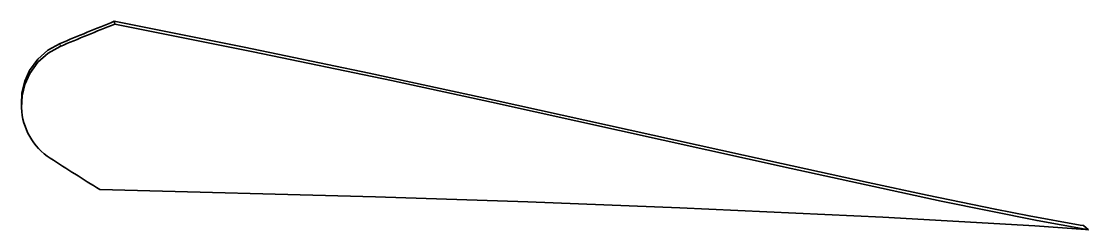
# Model space of a CAD drawing. Extents: x 187 to 233, y -27 to 153.
# Drawn here: x 187.04 to 233.22, y 143.99 to 153.01 of the extents above.
import ezdxf

# ---------------------------------------------------------------- set-up
doc = ezdxf.new("R2010")
doc.units = 0

msp = doc.modelspace()

# ---------------------------------------------------------------- linework, layer by layer
at = {"color": 7, "lineweight": 35, "ltscale": 0.002994}
msp.add_line((191.066315, 153.013), (191.087402, 152.895126), dxfattribs=at)
at = {"color": 7, "lineweight": 13, "ltscale": 0.003279}
msp.add_line((188.72052, 151.922607), (188.717896, 152.053741), dxfattribs=at)
at = {"color": 7, "lineweight": 35, "ltscale": 0.003366}
msp.add_line((187.05069, 149.270737), (187.044983, 149.405243), dxfattribs=at)
at = {"color": 7, "lineweight": 35, "ltscale": 0.003771}
msp.add_line((233.000427, 144.168091), (232.851593, 144.192505), dxfattribs=at)
at = {"color": 7, "lineweight": 35, "ltscale": 0.00705}
msp.add_line((233.221222, 143.992691), (233.000427, 144.168091), dxfattribs=at)
at = {"color": 7, "lineweight": 35, "ltscale": 0.003788}
msp.add_line((233.221222, 143.992691), (233.071716, 144.017258), dxfattribs=at)
at = {"color": 7, "lineweight": 35, "ltscale": 0.003495}
msp.add_line((233.081848, 144.003403), (233.221222, 143.992691), dxfattribs=at)
at = {"color": 7, "lineweight": 35}
for points in [[(232.851593, 144.192505), (230.641754, 144.587585), (229.172974, 144.875107), (226.241699, 145.480835), (223.68689, 146.02858), (218.290283, 147.215332), (207.499756, 149.600647), (202.098267, 150.76474), (196.689117, 151.892792), (191.066315, 153.013)], [(233.071716, 144.017258), (230.989502, 144.388779), (226.84314, 145.227036), (220.351593, 146.636307), (207.380554, 149.508438), (203.052216, 150.444489), (197.073547, 151.698669), (191.087402, 152.895126)], [(188.717896, 152.053741), (188.197693, 151.766342), (187.751648, 151.371017), (187.401886, 150.886902), (187.191284, 150.418533), (187.070953, 149.918747), (187.044983, 149.405243)], [(188.72052, 151.922607), (188.201294, 151.634186), (187.756165, 151.23822), (187.407135, 150.753815), (187.196747, 150.284912), (187.076599, 149.784653), (187.05069, 149.270737)], [(233.081848, 144.003403), (230.891052, 144.153961), (224.314301, 144.536957), (215.540009, 144.94455), (208.956879, 145.193817), (202.372528, 145.407822), (190.433807, 145.732071)]]:
    msp.add_lwpolyline(points, dxfattribs=at)
for centre, radius, start, end in [((258.607666, -15.679497), 181.711325, 111.820251, 112.620127), ((255.172821, -6.42823), 171.729098, 111.911714, 112.765474), ((189.779205, 149.377167), 2.730029, 182.233631, 237.116673), ((281.326996, 291.631775), 171.89621, 237.234836, 238.077749)]:
    msp.add_arc(centre, radius, start, end, dxfattribs=at)

doc.saveas('drawing.dxf')
